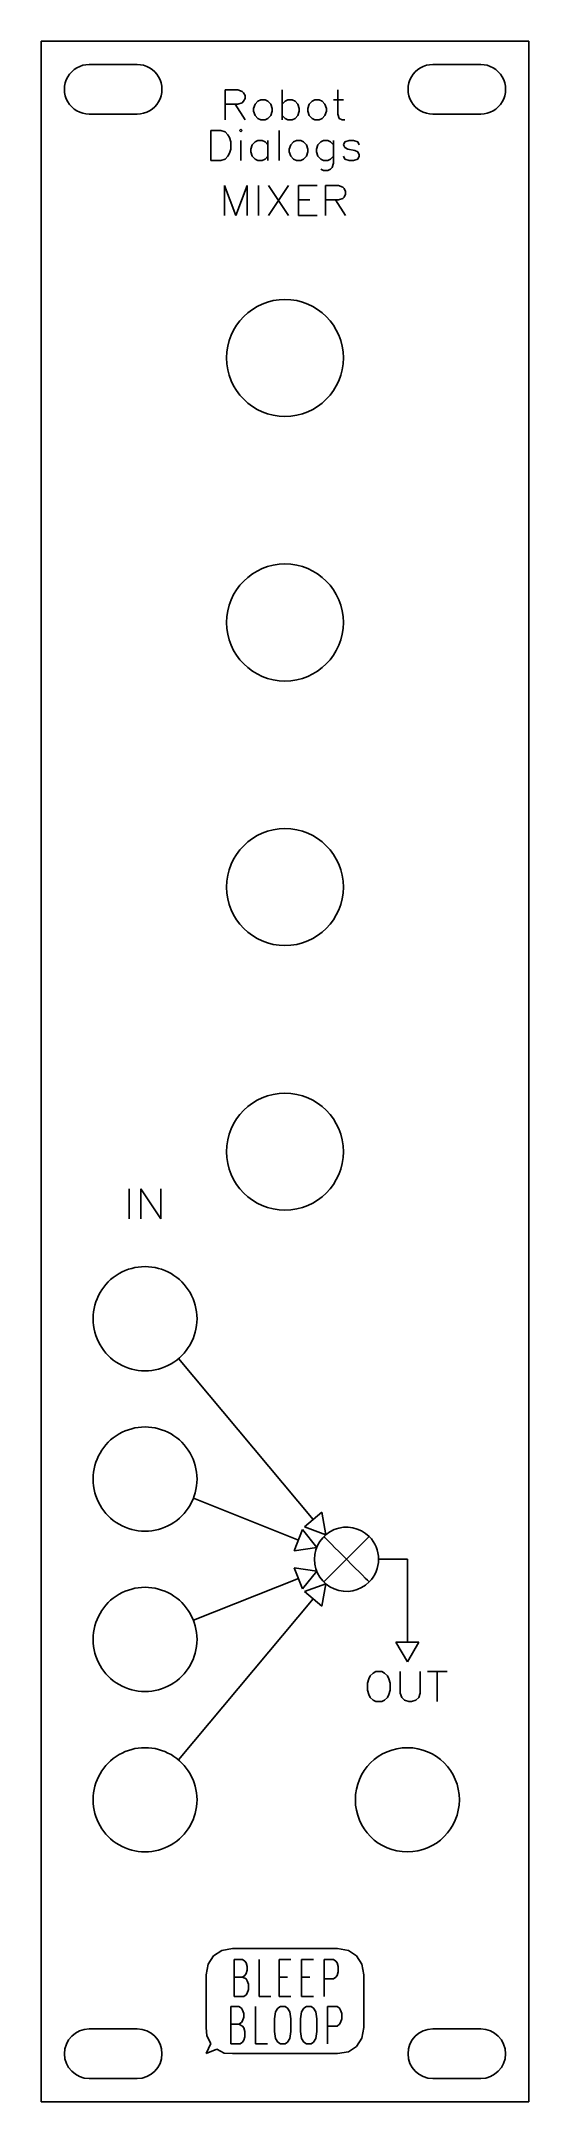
# Model space of a CAD drawing. Extents: x 0 to 30, y 0 to 128.
import ezdxf

# ---------------------------------------------------------------- set-up
doc = ezdxf.new("R2010")
doc.units = 0
for name, color, linetype in [('design_2', 7, 'CONTINUOUS'), ('logo', 7, 'CONTINUOUS'), ('panel', 7, 'CONTINUOUS'), ('text', 7, 'CONTINUOUS')]:
    doc.layers.add(name, color=color, linetype=linetype)

msp = doc.modelspace()

# ---------------------------------------------------------------- linework, layer by layer
at = {"layer": 'design_2', "color": 7}
for p, q in [((16.998926, 36.329151), (8.601299, 46.357761)), ((16.073135, 35.048491), (9.529143, 37.654083)), ((16.454898, 35.872848), (17.541441, 36.784174)), ((17.541441, 36.784174), (17.787401, 35.387537)), ((15.810917, 34.389178), (16.335002, 35.706913)), ((16.335002, 35.706913), (17.214152, 34.594175)), ((17.787401, 35.387537), (16.454898, 35.872848)), ((20.485961, 35.269944), (17.659114, 32.439985)), ((20.486751, 35.269178), (20.486751, 35.269178)), ((17.214152, 34.594175), (15.810917, 34.389178)), ((21.072543, 33.852793), (22.864226, 33.852747)), ((22.864226, 33.852747), (22.882306, 28.702291)), ((9.529426, 30.05856), (16.072847, 32.662118)), ((16.334555, 32.003629), (15.810787, 33.321491)), ((15.810787, 33.321491), (17.213973, 33.116157)), ((17.213973, 33.116157), (16.334555, 32.003629)), ((16.454665, 31.837339), (17.787225, 32.322497)), ((17.787225, 32.322497), (17.541104, 30.925888)), ((8.601582, 21.35536), (16.998642, 31.380979)), ((17.541104, 30.925888), (16.454665, 31.837339)), ((22.155781, 28.687761), (23.573911, 28.687577)), ((22.864687, 27.459533), (22.155781, 28.687761)), ((23.573911, 28.687577), (22.864687, 27.459533))]:
    msp.add_line(p, q, dxfattribs=at)
for points in [[(20.486751, 35.269178), (19.914755, 35.841174), (19.054519, 36.012286), (18.30717, 35.702724)], [(18.30717, 35.702724), (17.559821, 35.393162), (17.072537, 34.663889), (17.072537, 33.854964)], [(17.669501, 35.260899), (17.733537, 35.196864), (20.494824, 32.429637), (20.494824, 32.429637)], [(21.072538, 33.854964), (21.072538, 34.385397), (20.861824, 34.894105), (20.486751, 35.269178)], [(17.072537, 33.854964), (17.072537, 33.046039), (17.559821, 32.316767), (18.30717, 32.007205)], [(20.486751, 32.44075), (20.861824, 32.815823), (21.072538, 33.324531), (21.072538, 33.854964)], [(18.30717, 32.007205), (19.054519, 31.697642), (19.914755, 31.868754), (20.486751, 32.44075)]]:
    msp.add_open_spline(points, degree=3, dxfattribs=at)
at = {"layer": 'logo', "color": 7}
for p, q in [((10.449001, 8.631693), (10.781512, 9.148373)), ((10.781512, 9.148373), (11.298198, 9.480889)), ((11.298198, 9.480889), (11.968341, 9.598549)), ((11.968341, 9.598549), (18.516371, 9.598554)), ((18.516371, 9.598554), (19.186529, 9.480892)), ((19.186529, 9.480892), (19.7032, 9.148373)), ((19.7032, 9.148373), (20.035726, 8.631693)), ((10.331337, 7.961543), (10.449001, 8.631693)), ((10.331337, 4.687528), (10.331337, 7.961543)), ((12.077513, 6.602743), (12.077513, 8.922913)), ((12.077513, 8.922913), (12.593101, 8.922913)), ((12.593101, 7.81807), (12.077513, 7.81807)), ((12.593101, 8.922913), (12.740416, 8.812428)), ((12.740416, 7.928555), (12.593101, 7.81807)), ((12.593101, 7.81807), (12.814074, 7.707586)), ((12.740416, 8.812428), (12.814074, 8.701945)), ((12.814074, 8.039038), (12.740416, 7.928555)), ((12.814074, 8.701945), (12.887731, 8.480976)), ((12.887731, 8.260008), (12.814074, 8.039038)), ((12.814074, 7.707586), (12.887731, 7.597101)), ((12.887731, 8.480976), (12.887731, 8.260008)), ((13.624293, 6.602743), (13.624293, 8.922913)), ((14.876457, 6.602743), (14.876457, 8.922913)), ((14.876457, 8.922913), (15.613018, 8.922913)), ((14.876457, 7.81807), (15.392045, 7.81807)), ((16.275922, 6.602743), (16.275922, 8.922913)), ((16.275922, 8.922913), (17.012483, 8.922913)), ((16.275922, 7.81807), (16.79151, 7.81807)), ((17.675387, 6.602743), (17.675387, 8.922913)), ((17.675387, 8.922913), (18.264633, 8.922913)), ((18.264633, 7.707586), (17.675387, 7.707586)), ((18.264633, 8.922913), (18.411948, 8.812428)), ((18.411948, 7.81807), (18.264633, 7.707586)), ((18.411948, 8.812428), (18.485605, 8.701945)), ((18.485605, 7.928555), (18.411948, 7.81807)), ((18.485605, 8.701945), (18.559263, 8.480976)), ((18.559263, 8.149523), (18.485605, 7.928555)), ((18.559263, 8.480976), (18.559263, 8.149523)), ((20.035726, 8.631693), (20.15339, 7.961546)), ((20.15339, 7.961546), (20.153375, 4.687528)), ((12.666758, 6.602743), (12.077513, 6.602743)), ((12.814074, 6.713228), (12.666758, 6.602743)), ((12.887731, 6.823711), (12.814074, 6.713228)), ((12.887731, 7.597101), (12.961389, 7.376133)), ((12.961389, 7.04468), (12.887731, 6.823711)), ((12.961389, 7.376133), (12.961389, 7.04468)), ((14.360854, 6.602743), (13.624293, 6.602743)), ((15.613018, 6.602743), (14.876457, 6.602743)), ((17.012483, 6.602743), (16.275922, 6.602743)), ((11.85654, 3.663861), (11.85654, 5.984031)), ((11.85654, 5.984031), (12.372143, 5.984031)), ((12.372143, 5.984031), (12.519458, 5.873546)), ((12.519458, 5.873546), (12.593101, 5.763063)), ((12.593101, 5.763063), (12.666758, 5.542094)), ((12.666758, 5.321126), (12.593101, 5.100156)), ((12.666758, 5.542094), (12.666758, 5.321126)), ((13.40332, 3.663861), (13.40332, 5.984031)), ((14.581827, 5.210641), (14.655484, 5.652578)), ((14.581827, 4.437251), (14.581827, 5.210641)), ((14.655484, 5.652578), (14.8028, 5.873546)), ((14.8028, 5.873546), (14.9501, 5.984031)), ((14.9501, 5.984031), (15.24473, 5.984031)), ((15.24473, 5.984031), (15.392045, 5.873546)), ((15.392045, 5.873546), (15.539361, 5.652578)), ((15.539361, 5.652578), (15.613018, 5.210641)), ((15.613018, 5.210641), (15.613018, 4.437251)), ((16.202264, 5.210641), (16.275922, 5.652578)), ((16.202264, 4.437251), (16.202264, 5.210641)), ((16.275922, 5.652578), (16.423237, 5.873546)), ((16.423237, 5.873546), (16.570537, 5.984031)), ((16.570537, 5.984031), (16.865168, 5.984031)), ((16.865168, 5.984031), (17.012483, 5.873546)), ((17.012483, 5.873546), (17.159798, 5.652578)), ((17.159798, 5.652578), (17.233441, 5.210641)), ((17.233441, 5.210641), (17.233441, 4.437251)), ((17.89636, 3.663861), (17.89636, 5.984031)), ((17.89636, 5.984031), (18.485605, 5.984031)), ((18.485605, 5.984031), (18.632921, 5.873546)), ((18.632921, 5.873546), (18.706578, 5.763063)), ((18.706578, 5.763063), (18.780221, 5.542094)), ((18.780221, 5.210641), (18.706578, 4.989673)), ((18.780221, 5.542094), (18.780221, 5.210641)), ((10.367903, 4.169941), (10.331337, 4.687528)), ((10.623864, 3.688148), (10.367903, 4.169941)), ((12.372143, 4.879188), (11.85654, 4.879188)), ((12.519458, 4.989673), (12.372143, 4.879188)), ((12.372143, 4.879188), (12.593101, 4.768704)), ((12.593101, 5.100156), (12.519458, 4.989673)), ((12.593101, 4.768704), (12.666758, 4.658219)), ((12.666758, 3.884829), (12.593101, 3.774346)), ((12.666758, 4.658219), (12.740416, 4.437251)), ((12.740416, 4.105798), (12.666758, 3.884829)), ((12.740416, 4.437251), (12.740416, 4.105798)), ((14.655484, 3.995314), (14.581827, 4.437251)), ((14.8028, 3.774346), (14.655484, 3.995314)), ((15.539361, 3.995314), (15.392045, 3.774346)), ((15.613018, 4.437251), (15.539361, 3.995314)), ((16.275922, 3.995314), (16.202264, 4.437251)), ((16.423237, 3.774346), (16.275922, 3.995314)), ((17.159798, 3.995314), (17.012483, 3.774346)), ((17.233441, 4.437251), (17.159798, 3.995314)), ((18.485605, 4.768704), (17.89636, 4.768704)), ((18.632921, 4.879188), (18.485605, 4.768704)), ((18.706578, 4.989673), (18.632921, 4.879188)), ((20.035726, 4.017377), (19.7032, 3.500697)), ((20.153375, 4.687528), (20.035726, 4.017377)), ((10.327377, 3.050532), (10.623864, 3.688148)), ((10.988811, 3.329316), (10.327377, 3.050532)), ((11.456851, 3.085368), (10.988811, 3.329316)), ((11.968341, 3.050519), (11.456851, 3.085368)), ((12.445801, 3.663861), (11.85654, 3.663861)), ((18.516371, 3.050519), (11.968341, 3.050519)), ((12.593101, 3.774346), (12.445801, 3.663861)), ((14.139881, 3.663861), (13.40332, 3.663861)), ((14.9501, 3.663861), (14.8028, 3.774346)), ((15.24473, 3.663861), (14.9501, 3.663861)), ((15.392045, 3.774346), (15.24473, 3.663861)), ((16.570537, 3.663861), (16.423237, 3.774346)), ((16.865168, 3.663861), (16.570537, 3.663861)), ((17.012483, 3.774346), (16.865168, 3.663861)), ((19.186529, 3.16818), (18.516371, 3.050519)), ((19.7032, 3.500697), (19.186529, 3.16818))]:
    msp.add_line(p, q, dxfattribs=at)
at = {"layer": 'panel', "color": 7}
for p, q in [((0.049704, 128.450048), (0.049704, 0.049849)), ((30.429903, 128.450048), (0.049704, 128.450048)), ((30.429903, 0.049849), (30.429903, 128.450048)), ((3.039728, 127.001257), (6.030015, 127.001257)), ((24.449592, 127.001257), (27.439616, 127.001257)), ((3.039728, 123.903804), (6.030015, 123.903804)), ((24.449592, 123.903804), (27.439616, 123.903804)), ((18.877811, 108.715468), (18.877811, 108.715468)), ((18.877811, 92.228274), (18.877811, 92.228274)), ((18.877811, 75.741081), (18.877811, 75.741081)), ((18.877811, 59.253884), (18.877811, 59.253884)), ((9.75777, 48.844968), (9.75777, 48.844968)), ((9.75777, 38.85273), (9.75777, 38.85273)), ((9.75777, 28.86049), (9.75777, 28.86049)), ((9.75777, 18.868252), (9.75777, 18.868252)), ((26.104071, 18.868252), (26.104071, 18.868252)), ((3.039728, 4.596358), (6.030015, 4.596358)), ((24.449592, 4.596358), (27.439616, 4.596358)), ((3.039728, 1.498641), (6.030015, 1.498641)), ((24.449592, 1.498641), (27.439616, 1.498641)), ((0.049704, 0.049849), (30.429903, 0.049849))]:
    msp.add_line(p, q, dxfattribs=at)
for points in [[(1.701894, 126.226869), (1.425919, 125.747669), (1.425919, 125.157271), (1.701894, 124.678071)], [(3.039838, 127.001268), (2.48789, 127.001268), (1.977868, 126.706068), (1.701894, 126.226869)], [(7.367962, 126.226869), (7.091988, 126.706068), (6.581966, 127.001268), (6.030017, 127.001268)], [(7.367962, 124.678071), (7.643936, 125.157271), (7.643936, 125.747669), (7.367962, 126.226869)], [(23.111563, 126.226869), (22.835589, 125.747669), (22.835589, 125.157271), (23.111563, 124.678071)], [(24.449508, 127.001268), (23.897559, 127.001268), (23.387538, 126.706068), (23.111563, 126.226869)], [(28.777629, 126.226869), (28.501654, 126.706068), (27.991633, 127.001268), (27.439684, 127.001268)], [(28.777629, 124.678071), (29.053603, 125.157271), (29.053603, 125.747669), (28.777629, 126.226869)], [(1.701894, 124.678071), (1.977868, 124.198871), (2.48789, 123.903672), (3.039838, 123.903672)], [(6.030017, 123.903672), (6.581966, 123.903672), (7.091988, 124.198871), (7.367962, 124.678071)], [(23.111563, 124.678071), (23.387538, 124.198871), (23.897559, 123.903672), (24.449508, 123.903672)], [(27.439684, 123.903672), (27.991633, 123.903672), (28.501654, 124.198871), (28.777629, 124.678071)], [(15.239763, 112.361247), (13.231065, 112.361247), (11.602479, 110.7292), (11.601714, 108.715468)], [(18.877811, 108.715468), (18.877046, 110.7292), (17.24846, 112.361247), (15.239763, 112.361247)], [(11.601714, 108.715468), (11.602479, 106.701735), (13.231065, 105.069689), (15.239763, 105.069689)], [(15.239763, 105.069689), (17.24846, 105.069689), (18.877046, 106.701735), (18.877811, 108.715468)], [(15.239763, 95.874053), (13.231065, 95.874053), (11.602479, 94.242007), (11.601714, 92.228274)], [(18.877811, 92.228274), (18.877046, 94.242007), (17.24846, 95.874053), (15.239763, 95.874053)], [(11.601714, 92.228274), (11.602479, 90.214542), (13.231065, 88.582495), (15.239763, 88.582495)], [(15.239763, 88.582495), (17.24846, 88.582495), (18.877046, 90.214542), (18.877811, 92.228274)], [(15.239763, 79.386859), (13.231065, 79.386859), (11.602479, 77.754813), (11.601714, 75.741081)], [(18.877811, 75.741081), (18.877046, 77.754813), (17.24846, 79.386859), (15.239763, 79.386859)], [(11.601714, 75.741081), (11.602479, 73.727348), (13.231065, 72.095302), (15.239763, 72.095302)], [(15.239763, 72.095302), (17.24846, 72.095302), (18.877046, 73.727348), (18.877811, 75.741081)], [(15.239763, 62.899663), (13.231065, 62.899663), (11.602479, 61.267617), (11.601714, 59.253884)], [(18.877811, 59.253884), (18.877046, 61.267617), (17.24846, 62.899663), (15.239763, 62.899663)], [(11.601714, 59.253884), (11.602479, 57.240152), (13.231065, 55.608105), (15.239763, 55.608105)], [(15.239763, 55.608105), (17.24846, 55.608105), (18.877046, 57.240152), (18.877811, 59.253884)], [(4.898733, 51.657366), (3.896472, 51.07726), (3.279053, 50.00518), (3.279053, 48.844968)], [(8.138091, 51.657366), (7.13583, 52.237472), (5.900994, 52.237472), (4.898733, 51.657366)], [(9.75777, 48.844968), (9.75777, 50.00518), (9.140352, 51.07726), (8.138091, 51.657366)], [(3.279053, 48.844968), (3.279053, 47.684756), (3.896472, 46.612676), (4.898733, 46.03257)], [(8.138091, 46.03257), (9.140352, 46.612676), (9.75777, 47.684756), (9.75777, 48.844968)], [(4.898733, 46.03257), (5.900994, 45.452464), (7.13583, 45.452464), (8.138091, 46.03257)], [(4.898733, 41.665129), (3.896472, 41.085022), (3.279053, 40.012942), (3.279053, 38.85273)], [(8.138091, 41.665129), (7.13583, 42.245235), (5.900994, 42.245235), (4.898733, 41.665129)], [(9.75777, 38.85273), (9.75777, 40.012942), (9.140352, 41.085022), (8.138091, 41.665129)], [(3.279053, 38.85273), (3.279053, 37.692518), (3.896472, 36.620438), (4.898733, 36.040332)], [(8.138091, 36.040332), (9.140352, 36.620438), (9.75777, 37.692518), (9.75777, 38.85273)], [(4.898733, 36.040332), (5.900994, 35.460226), (7.13583, 35.460226), (8.138091, 36.040332)], [(8.138091, 31.672888), (7.13583, 32.252994), (5.900994, 32.252994), (4.898733, 31.672888)], [(4.898733, 31.672888), (3.896472, 31.092782), (3.279053, 30.020702), (3.279053, 28.86049)], [(9.75777, 28.86049), (9.75777, 30.020702), (9.140352, 31.092782), (8.138091, 31.672888)], [(3.279053, 28.86049), (3.279053, 27.700278), (3.896472, 26.628197), (4.898733, 26.048091)], [(8.138091, 26.048091), (9.140352, 26.628197), (9.75777, 27.700278), (9.75777, 28.86049)], [(4.898733, 26.048091), (5.900994, 25.467985), (7.13583, 25.467985), (8.138091, 26.048091)], [(8.138091, 21.68065), (7.13583, 22.260756), (5.900994, 22.260756), (4.898733, 21.68065)], [(22.864712, 22.115729), (21.075664, 22.115729), (19.625354, 20.661784), (19.625354, 18.868252)], [(26.104071, 18.868252), (26.104071, 20.661784), (24.653761, 22.115729), (22.864712, 22.115729)], [(4.898733, 21.68065), (3.896472, 21.100544), (3.279053, 20.028464), (3.279053, 18.868252)], [(9.75777, 18.868252), (9.75777, 20.028464), (9.140352, 21.100544), (8.138091, 21.68065)], [(3.279053, 18.868252), (3.279053, 17.70804), (3.896472, 16.635959), (4.898733, 16.055853)], [(8.138091, 16.055853), (9.140352, 16.635959), (9.75777, 17.70804), (9.75777, 18.868252)], [(19.625354, 18.868252), (19.625354, 17.074719), (21.075664, 15.620774), (22.864712, 15.620774)], [(22.864712, 15.620774), (24.653761, 15.620774), (26.104071, 17.074719), (26.104071, 18.868252)], [(4.898733, 16.055853), (5.900994, 15.475747), (7.13583, 15.475747), (8.138091, 16.055853)], [(3.039838, 4.596334), (2.187211, 4.595469), (1.496477, 3.902303), (1.496477, 3.047538)], [(7.573379, 3.047538), (7.573379, 3.902303), (6.882645, 4.595469), (6.030017, 4.596334)], [(24.449508, 4.596334), (23.59688, 4.595469), (22.906146, 3.902303), (22.906146, 3.047538)], [(28.983045, 3.047538), (28.983045, 3.902303), (28.292312, 4.595469), (27.439684, 4.596334)], [(1.496477, 3.047538), (1.496477, 2.192773), (2.187211, 1.499606), (3.039838, 1.498741)], [(6.030017, 1.498741), (6.882645, 1.499606), (7.573379, 2.192773), (7.573379, 3.047538)], [(22.906146, 3.047538), (22.906146, 2.192773), (23.59688, 1.499606), (24.449508, 1.498741)], [(27.439684, 1.498741), (28.292312, 1.499606), (28.983045, 2.192773), (28.983045, 3.047538)]]:
    msp.add_open_spline(points, degree=3, dxfattribs=at)
at = {"layer": 'text', "color": 7}
for p, q in [((11.506091, 125.415596), (11.506091, 123.54728)), ((11.506091, 125.415596), (12.307604, 125.415596)), ((12.307604, 125.415596), (12.572894, 125.325285)), ((12.572894, 124.614083), (12.307604, 124.523772)), ((12.572894, 125.325285), (12.663205, 125.234974)), ((12.663205, 124.704394), (12.572894, 124.614083)), ((12.663205, 125.234974), (12.753516, 125.059995)), ((12.753516, 124.879373), (12.663205, 124.704394)), ((12.753516, 125.059995), (12.753516, 124.879373)), ((13.555033, 124.704394), (13.374411, 124.523772)), ((13.730012, 124.791883), (13.555033, 124.704394)), ((13.998123, 124.791883), (13.730012, 124.791883)), ((14.175924, 124.704394), (13.998123, 124.791883)), ((14.353724, 124.523772), (14.175924, 124.704394)), ((15.062101, 125.415596), (15.062101, 123.54728)), ((15.062101, 124.523772), (15.242723, 124.704394)), ((15.242723, 124.704394), (15.417702, 124.791883)), ((15.417702, 124.791883), (15.685813, 124.791883)), ((15.685813, 124.791883), (15.863614, 124.704394)), ((15.863614, 124.704394), (16.041414, 124.523772)), ((16.930413, 124.704394), (16.749791, 124.523772)), ((17.105392, 124.791883), (16.930413, 124.704394)), ((17.373503, 124.791883), (17.105392, 124.791883)), ((17.551304, 124.704394), (17.373503, 124.791883)), ((17.729104, 124.523772), (17.551304, 124.704394)), ((18.262512, 124.791883), (18.883403, 124.791883)), ((18.527802, 125.415596), (18.527802, 123.902881)), ((12.307604, 124.523772), (11.506091, 124.523772)), ((12.129803, 124.523772), (12.753516, 123.54728)), ((13.374411, 124.523772), (13.286921, 124.258482)), ((13.286921, 124.258482), (13.286921, 124.080681)), ((13.286921, 124.080681), (13.374411, 123.813981)), ((13.374411, 123.813981), (13.555033, 123.63618)), ((13.555033, 123.63618), (13.730012, 123.54728)), ((13.730012, 123.54728), (13.998123, 123.54728)), ((13.998123, 123.54728), (14.175924, 123.63618)), ((14.175924, 123.63618), (14.353724, 123.813981)), ((14.441214, 124.258482), (14.353724, 124.523772)), ((14.353724, 123.813981), (14.441214, 124.080681)), ((14.441214, 124.080681), (14.441214, 124.258482)), ((15.242723, 123.63618), (15.062101, 123.813981)), ((15.417702, 123.54728), (15.242723, 123.63618)), ((15.685813, 123.54728), (15.417702, 123.54728)), ((15.863614, 123.63618), (15.685813, 123.54728)), ((16.041414, 123.813981), (15.863614, 123.63618)), ((16.041414, 124.523772), (16.128904, 124.258482)), ((16.128904, 124.080681), (16.041414, 123.813981)), ((16.128904, 124.258482), (16.128904, 124.080681)), ((16.749791, 124.523772), (16.662301, 124.258482)), ((16.662301, 124.258482), (16.662301, 124.080681)), ((16.662301, 124.080681), (16.749791, 123.813981)), ((16.749791, 123.813981), (16.930413, 123.63618)), ((16.930413, 123.63618), (17.105392, 123.54728)), ((17.105392, 123.54728), (17.373503, 123.54728)), ((17.373503, 123.54728), (17.551304, 123.63618)), ((17.551304, 123.63618), (17.729104, 123.813981)), ((17.816594, 124.258482), (17.729104, 124.523772)), ((17.729104, 123.813981), (17.816594, 124.080681)), ((17.816594, 124.080681), (17.816594, 124.258482)), ((18.527802, 123.902881), (18.618113, 123.63618)), ((18.618113, 123.63618), (18.793092, 123.54728)), ((18.793092, 123.54728), (18.973714, 123.54728)), ((10.617121, 122.886716), (10.617121, 121.0184)), ((10.617121, 122.886716), (11.240833, 122.886716)), ((11.240833, 122.886716), (11.508945, 122.796405)), ((11.508945, 122.796405), (11.683924, 122.618604)), ((11.683924, 122.618604), (11.774235, 122.440804)), ((11.774235, 122.440804), (11.864546, 122.175514)), ((11.864546, 122.175514), (11.864546, 121.729602)), ((12.485441, 122.974205), (12.397951, 122.886716)), ((12.397951, 122.886716), (12.485441, 122.796405)), ((12.575752, 122.886716), (12.485441, 122.974205)), ((12.485441, 122.796405), (12.575752, 122.886716)), ((12.485441, 122.263003), (12.485441, 121.0184)), ((13.196641, 121.994892), (13.109151, 121.729602)), ((13.377263, 122.175514), (13.196641, 121.994892)), ((13.552242, 122.263003), (13.377263, 122.175514)), ((13.820353, 122.263003), (13.552242, 122.263003)), ((13.998154, 122.175514), (13.820353, 122.263003)), ((14.175954, 121.994892), (13.998154, 122.175514)), ((14.175954, 122.263003), (14.175954, 121.0184)), ((14.884331, 122.886716), (14.884331, 121.0184)), ((15.595531, 121.994892), (15.508041, 121.729602)), ((15.776153, 122.175514), (15.595531, 121.994892)), ((15.951132, 122.263003), (15.776153, 122.175514)), ((16.219243, 122.263003), (15.951132, 122.263003)), ((16.397044, 122.175514), (16.219243, 122.263003)), ((16.574844, 121.994892), (16.397044, 122.175514)), ((16.662334, 121.729602), (16.574844, 121.994892)), ((17.283231, 121.994892), (17.195741, 121.729602)), ((17.463853, 122.175514), (17.283231, 121.994892)), ((17.638832, 122.263003), (17.463853, 122.175514)), ((17.906943, 122.263003), (17.638832, 122.263003)), ((18.084744, 122.175514), (17.906943, 122.263003)), ((18.262544, 121.994892), (18.084744, 122.175514)), ((18.262544, 122.263003), (18.262544, 120.8406)), ((18.970921, 122.175514), (18.883431, 121.994892)), ((18.883431, 121.994892), (18.970921, 121.819913)), ((19.239032, 122.263003), (18.970921, 122.175514)), ((19.507144, 122.263003), (19.239032, 122.263003)), ((19.772434, 122.175514), (19.507144, 122.263003)), ((19.862745, 121.994892), (19.772434, 122.175514)), ((11.240833, 121.0184), (10.617121, 121.0184)), ((11.508945, 121.1073), (11.240833, 121.0184)), ((11.683924, 121.285101), (11.508945, 121.1073)), ((11.774235, 121.464312), (11.683924, 121.285101)), ((11.864546, 121.729602), (11.774235, 121.464312)), ((13.109151, 121.729602), (13.109151, 121.551801)), ((13.109151, 121.551801), (13.196641, 121.285101)), ((13.196641, 121.285101), (13.377263, 121.1073)), ((13.377263, 121.1073), (13.552242, 121.0184)), ((13.552242, 121.0184), (13.820353, 121.0184)), ((13.820353, 121.0184), (13.998154, 121.1073)), ((13.998154, 121.1073), (14.175954, 121.285101)), ((15.508041, 121.729602), (15.508041, 121.551801)), ((15.508041, 121.551801), (15.595531, 121.285101)), ((15.595531, 121.285101), (15.776153, 121.1073)), ((15.776153, 121.1073), (15.951132, 121.0184)), ((15.951132, 121.0184), (16.219243, 121.0184)), ((16.219243, 121.0184), (16.397044, 121.1073)), ((16.397044, 121.1073), (16.574844, 121.285101)), ((16.574844, 121.285101), (16.662334, 121.551801)), ((16.662334, 121.551801), (16.662334, 121.729602)), ((17.195741, 121.729602), (17.195741, 121.551801)), ((17.195741, 121.551801), (17.283231, 121.285101)), ((17.283231, 121.285101), (17.463853, 121.1073)), ((17.463853, 121.1073), (17.638832, 121.0184)), ((17.638832, 121.0184), (17.906943, 121.0184)), ((17.906943, 121.0184), (18.084744, 121.1073)), ((18.084744, 121.1073), (18.262544, 121.285101)), ((18.262544, 120.8406), (18.175055, 120.572488)), ((18.970921, 121.1073), (18.883431, 121.285101)), ((18.970921, 121.819913), (19.151543, 121.729602)), ((19.239032, 121.0184), (18.970921, 121.1073)), ((19.151543, 121.729602), (19.594633, 121.639291)), ((19.507144, 121.0184), (19.239032, 121.0184)), ((19.772434, 121.1073), (19.507144, 121.0184)), ((19.594633, 121.639291), (19.772434, 121.551801)), ((19.772434, 121.551801), (19.862745, 121.374001)), ((19.862745, 121.285101), (19.772434, 121.1073)), ((19.862745, 121.374001), (19.862745, 121.285101)), ((11.460991, 119.449716), (11.460991, 117.5814)), ((11.460991, 119.449716), (12.172193, 117.5814)), ((12.883395, 119.449716), (12.172193, 117.5814)), ((12.883395, 119.449716), (12.883395, 117.5814)), ((13.594601, 119.449716), (13.594601, 117.5814)), ((14.218311, 119.449716), (15.462915, 117.5814)), ((15.462915, 119.449716), (14.218311, 117.5814)), ((16.083801, 119.449716), (16.083801, 117.5814)), ((16.083801, 119.449716), (17.240915, 119.449716)), ((17.638832, 120.397509), (17.463853, 120.484999)), ((17.906943, 120.397509), (17.638832, 120.397509)), ((17.771501, 119.449716), (17.771501, 117.5814)), ((17.771501, 119.449716), (18.573014, 119.449716)), ((18.084744, 120.484999), (17.906943, 120.397509)), ((18.175055, 120.572488), (18.084744, 120.484999)), ((18.573014, 119.449716), (18.838304, 119.359405)), ((16.083801, 118.557892), (16.795003, 118.557892)), ((18.573014, 118.557892), (17.771501, 118.557892)), ((18.395213, 118.557892), (19.018926, 117.5814)), ((18.838304, 118.648203), (18.573014, 118.557892)), ((18.838304, 119.359405), (18.928615, 119.269094)), ((18.928615, 118.738514), (18.838304, 118.648203)), ((18.928615, 119.269094), (19.018926, 119.094115)), ((19.018926, 118.913493), (18.928615, 118.738514)), ((19.018926, 119.094115), (19.018926, 118.913493)), ((16.083801, 117.5814), (17.240915, 117.5814)), ((5.539191, 56.936996), (5.539191, 55.06868)), ((6.250393, 56.936996), (6.250393, 55.06868)), ((6.250393, 56.936996), (7.497818, 55.06868)), ((7.497818, 56.936996), (7.497818, 55.06868)), ((20.463091, 26.407304), (20.375601, 26.142014)), ((20.375601, 26.142014), (20.375601, 25.696102)), ((20.375601, 25.696102), (20.463091, 25.430812)), ((20.553402, 26.585104), (20.463091, 26.407304)), ((20.731202, 26.762905), (20.553402, 26.585104)), ((20.909003, 26.853216), (20.731202, 26.762905)), ((21.264604, 26.853216), (20.909003, 26.853216)), ((21.442404, 26.762905), (21.264604, 26.853216)), ((21.620205, 26.585104), (21.442404, 26.762905)), ((21.710516, 26.407304), (21.620205, 26.585104)), ((21.798005, 26.142014), (21.710516, 26.407304)), ((21.710516, 25.430812), (21.798005, 25.696102)), ((21.798005, 25.696102), (21.798005, 26.142014)), ((22.418901, 26.853216), (22.418901, 25.518301)), ((23.666326, 25.518301), (23.666326, 26.853216)), ((24.109411, 26.853216), (25.354014, 26.853216)), ((24.730302, 26.853216), (24.730302, 24.9849)), ((20.463091, 25.430812), (20.553402, 25.251601)), ((20.553402, 25.251601), (20.731202, 25.0738)), ((20.731202, 25.0738), (20.909003, 24.9849)), ((20.909003, 24.9849), (21.264604, 24.9849)), ((21.264604, 24.9849), (21.442404, 25.0738)), ((21.442404, 25.0738), (21.620205, 25.251601)), ((21.620205, 25.251601), (21.710516, 25.430812)), ((22.418901, 25.518301), (22.509212, 25.251601)), ((22.509212, 25.251601), (22.687012, 25.0738)), ((22.687012, 25.0738), (22.955124, 24.9849)), ((22.955124, 24.9849), (23.130103, 24.9849)), ((23.130103, 24.9849), (23.398214, 25.0738)), ((23.398214, 25.0738), (23.576015, 25.251601)), ((23.576015, 25.251601), (23.666326, 25.518301))]:
    msp.add_line(p, q, dxfattribs=at)

doc.saveas('drawing.dxf')
